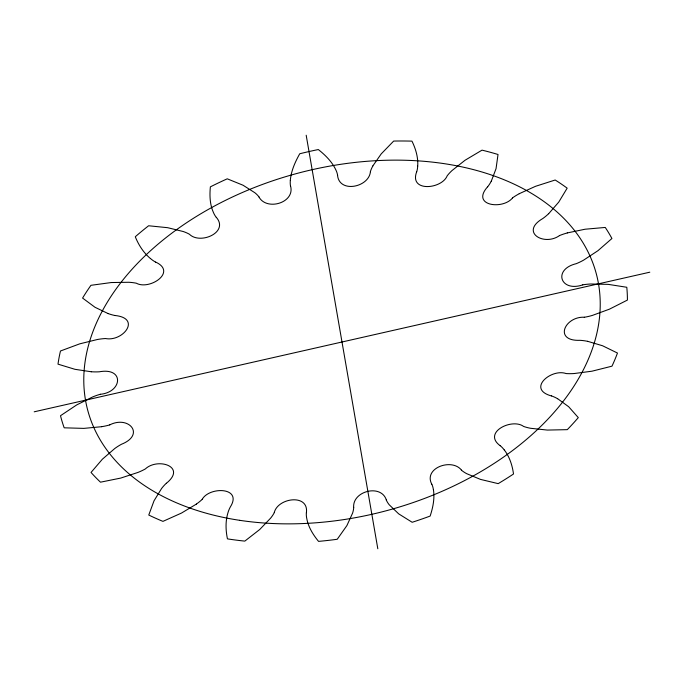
<?xml version="1.0" encoding="UTF-8"?>
<svg xmlns="http://www.w3.org/2000/svg" width="684" height="684" viewBox="0 0 684 684"><rect width="100%" height="100%" fill="white"/><g stroke="black" fill="none" stroke-linecap="round" stroke-linejoin="round"><path stroke-width="1.03" d="M417.719 166.135C418.283 157.457 415.735 148.864 411.965 141.135A291.008 192.828 -15.1 0 0 393.676 141.066L381.21 153.9L372.814 165.964M290.298 180.473C291.11 170.94 295.112 162.014 299.737 153.763A291.008 192.828 -15.1 0 1 318.325 149.548C325.413 155.183 332.108 161.792 335.955 170.119A45.571 30.199 -15.1 0 1 337.631 175.403M306.415 512.675C308.86 493.438 277.815 497.738 274.275 512.555M370.42 171.718C368.958 187.331 339.375 193.469 337.563 175.412M416.633 171.889C409.015 192.341 441.779 189.254 447.182 175.814A45.571 30.199 -15.1 0 1 452.021 170.555L465.043 160.253L482.023 150.147A291.008 192.828 -15.1 0 1 498.02 154.49L496.045 168.666L491.283 181.209M487.615 186.792C470.575 205.798 502.86 210.039 512.538 197.924M202.233 499.277C209.458 486.367 242.906 486.982 230.354 506.912A45.571 30.199 -15.1 0 0 227.986 512.658C225.352 521.122 225.66 530.271 227.447 538.872A291.008 192.828 -15.1 0 0 244.821 541.112L259.749 529.484L270.625 518.147A45.571 30.199 -15.1 0 0 274.344 512.564M548.671 213.707L558.751 202.096L567.164 188.16A291.008 192.828 -15.1 0 0 555.186 180.012L535.538 186.304L519.25 193.692M166.383 483.272C187.065 466.633 157.748 457.305 145.333 468.95A45.571 30.199 -15.1 0 1 137.929 472.447L120.683 478.09L100.488 482.186A291.008 192.828 -15.1 0 1 91.04 472.447L102.369 459.212L114.741 448.542A45.571 30.199 -15.1 0 1 121.419 444.284C145.581 434.716 128.874 415.205 109.748 424.867M196.393 504.091L181.517 513.051L162.954 521.37A291.008 192.828 -15.1 0 1 148.77 515.035L154.037 500.782L161.561 488.538A45.571 30.199 -15.1 0 1 166.332 483.246M559.426 235.647C543.806 246.548 519.712 231.962 542.822 218.521A45.571 30.199 -15.1 0 0 548.636 213.69M567.301 232.919L585.068 229.226L605.255 227.439A291.008 192.828 -15.1 0 1 611.915 238.511L597.97 250.677L583.657 260.108A45.571 30.199 -15.1 0 1 576.287 263.665C552.629 269.334 560.23 292.478 582.751 284.886M100.42 394.283C122.368 392.129 124.522 367.171 99.325 371.797A45.571 30.199 -15.1 0 1 91.331 371.745M34.2 411.811L649.8 272.189M101.608 426.713L83.824 428.381L64.185 427.816A291.008 192.828 -15.1 0 1 60.5 415.718L76.668 404.937L92.545 397.002A45.571 30.199 -15.1 0 1 100.403 394.24M584.316 317.222C564.685 316.341 553.373 341.342 579.981 340.324A45.571 30.199 -15.1 0 1 587.573 341.325M91.314 371.78L74.941 369.309L57.995 364.144A291.008 192.828 -15.1 0 1 60.466 351.003L79.72 343.847L97.376 339.503A45.571 30.199 -15.1 0 1 105.567 338.537C122.761 341.94 141.708 318.402 115.203 315.512M587.59 341.299L602.578 345.762L617.472 353.047A291.008 192.828 -15.1 0 1 611.983 366.171L591.951 371.198L574.115 373.541A45.571 30.199 -15.1 0 1 566.096 373.558C551.124 368.274 526.509 389.119 551.424 395.942M108.192 313.614L95.008 307.278L82.584 298.07A291.008 192.828 -15.1 0 1 90.938 285.313L111.193 282.552L128.72 282.27A45.571 30.199 -15.1 0 1 136.355 283.21C149.463 290.495 177.438 272.044 155.661 262.083M557.64 398.704L568.678 406.741L578.296 417.616A291.008 192.828 -15.1 0 1 567.293 429.655L547.362 430.074L530.622 428.287A45.571 30.199 -15.1 0 1 523.585 426.423C511.897 417.787 482.186 432.596 500.175 445.711M150.412 258.518C143.554 252.764 138.613 245.009 135.278 236.758A291.008 192.828 -15.1 0 1 148.616 225.763L167.683 227.695L183.175 231.508A45.571 30.199 -15.1 0 1 189.434 234.244C200.181 244.983 229.26 232.218 216.306 217.324M461.452 470.105C451.936 457.827 423.174 467.924 431.784 484.238M504.322 449.969C509.614 456.886 512.342 465.445 513.513 473.995A291.008 192.828 -15.1 0 1 498.191 483.639L480.519 479.407L466.693 473.679A45.571 30.199 -15.1 0 1 461.392 470.139M258.971 196.992C266.726 211.211 295.172 202.789 290.58 186.074M386.332 499.953C381.099 483.699 352.448 491.001 353.662 507.357M306.184 135.227L377.816 548.773M433.408 489.539C434.844 498.474 432.946 507.579 430.142 516.069A291.008 192.828 -15.1 0 1 412.17 522.277L398.669 513.846L389.247 504.801A45.571 30.199 -15.1 0 1 386.272 499.97M306.346 512.684A45.571 30.199 -15.1 0 0 306.723 518.267C308.202 526.945 313.05 534.666 318.539 541.377A291.008 192.828 -15.1 0 0 337.229 539.274L346.891 525.594L352.593 513.111A45.571 30.199 -15.1 0 0 353.731 507.348M202.284 499.294A45.571 30.199 -15.1 0 1 196.368 504.074M109.756 424.909A45.571 30.199 -15.1 0 1 101.608 426.688M115.177 315.555A45.571 30.199 -15.1 0 1 108.217 313.58M155.61 262.126A45.571 30.199 -15.1 0 1 150.446 258.501M216.247 217.35A45.571 30.199 -15.1 0 1 213.425 212.468C209.834 204.49 209.526 195.436 210.373 186.852A291.008 192.828 -15.1 0 1 227.25 178.815L243.051 185.236L254.841 192.726A45.571 30.199 -15.1 0 1 259.039 196.966M290.512 186.091A45.571 30.199 -15.1 0 1 290.341 180.465M370.352 171.718A45.571 30.199 -15.1 0 1 372.848 165.973M417.676 166.135A45.571 30.199 -15.1 0 1 416.701 171.889M491.24 181.2A45.571 30.199 -15.1 0 1 487.675 186.809M512.496 197.89A45.571 30.199 -15.1 0 1 519.267 193.717M559.401 235.604A45.571 30.199 -15.1 0 1 567.301 232.945M582.742 284.843A45.571 30.199 -15.1 0 1 590.925 283.997L608.247 284.373L626.792 287.271A291.008 192.828 -15.1 0 1 627.416 300.071L609.453 309.159L592.455 315.384A45.571 30.199 -15.1 0 1 584.316 317.273M551.466 395.891A45.571 30.199 -15.1 0 1 557.605 398.729M500.226 445.677A45.571 30.199 -15.1 0 1 504.279 449.986M431.852 484.221A45.571 30.199 -15.1 0 1 433.365 489.547M239.597 520.31A263.289 174.463 -15.1 0 0 598.5 283.826A263.289 174.463 -15.1 0 0 187.903 221.864A263.289 174.463 -15.1 0 0 239.597 520.31"/></g></svg>
